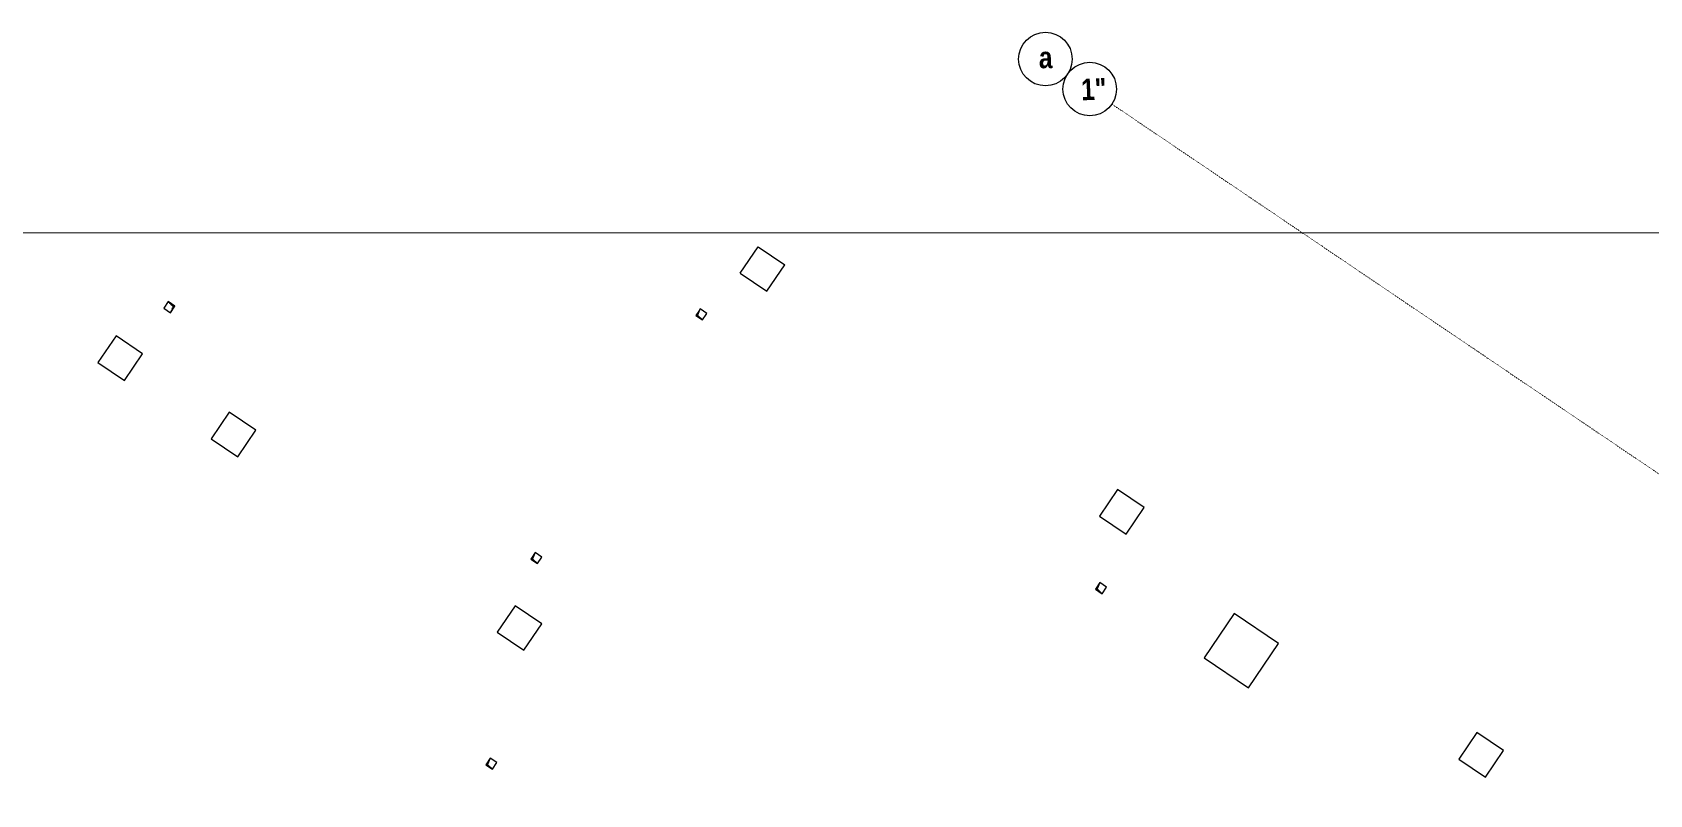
# Model space of a CAD drawing. Header units: millimetres. Extents: x -813692 to 807431, y 0 to 1813163.
# Drawn here: x -28907 to 1291, y 877884 to 892129 of the extents above; entities that cross this region are included whole.
import ezdxf

# ---------------------------------------------------------------- set-up
doc = ezdxf.new("R2010")
doc.units = ezdxf.units.MM
doc.linetypes.add('KRST_Пунктир__т0_0 п1_0_', pattern=[1, 0, -1])
doc.linetypes.add('KRST_Штрих__ш3_0 п3_0_', pattern=[6, 3, -3])
doc.layers.add('A-ANNO-DIMS', color=7, linetype='Continuous', lineweight=9)
doc.layers.add('АР_тонкая линия', color=252, linetype='Continuous', lineweight=5)
doc.styles.add('Arial Narrow_B', font='ARIALNB.TTF', dxfattribs={"height": 1250})
doc.styles.add('GOST 2.304', font='')
doc.styles.get('GOST 2.304').set_extended_font_data('GOST Common')
doc.dimstyles.new('М-200', dxfattribs={"dimtxt": 400, "dimasz": 160, "dimexe": 200, "dimexo": 400, "dimgap": 50, "dimtad": 1, "dimdec": 0, "dimzin": 0, "dimdsep": 46, "dimtxsty": 'GOST 2.304', "dimblk": 'ARCHTICK', "dimcen": 180, "dimdle": 200, "dimadec": 0, "dimazin": 0, "dimtfac": 1, "dimtdec": 0, "dimtmove": 1, "dimatfit": 0, "dimfxl": 1, "dimtolj": 1, "dimtzin": 0, "dimarcsym": 0})

# ---------------------------------------------------------------- blocks, each defined once
blk = doc.blocks.new('_ArchTick')
at = {"color": 0, "linetype": 'ByBlock', "const_width": 0.15}
blk.add_lwpolyline([(-0.5, -0.5), (0.5, 0.5)], dxfattribs=at)
blk = doc.blocks.new('*D48')
at = {"layer": 'A-ANNO-DIMS', "color": 0, "lineweight": -2, "transparency": 16777216}
blk.add_arc((-165704, -113309), 106494, 316.66666, 321.33333, dxfattribs=at)
at = {"layer": 'Defpoints', "color": 0, "lineweight": 30, "transparency": 16777216}
for p in [(-165704, -113309), (-165704, -113309), (-81461, -180720), (-86287, -184260), (-87224, -187351)]:
    blk.add_point(p, dxfattribs=at)
at = {"layer": 'A-ANNO-DIMS', "color": 0, "lineweight": -2, "transparency": 16777216, "xscale": 160, "yscale": 160, "zscale": 160}
for p, rotation in [((-82554, -179846), 51.33333154678699), ((-88243, -186390), 226.6666649920691)]:
    blk.add_blockref('_ArchTick', p, dxfattribs=dict(at, rotation=rotation))
at = {"layer": 'A-ANNO-DIMS', "color": 0, "transparency": 16777216, "insert": (-85550, -182985), "char_height": 400, "attachment_point": 5, "rotation": 49, "style": 'GOST 2.304'}
blk.add_mtext('\\A1;4,7%%D', dxfattribs=at)
blk = doc.blocks.new('*D49')
at = {"layer": 'A-ANNO-DIMS', "color": 0, "lineweight": -2, "transparency": 16777216}
blk.add_arc((-165704, -113309), 106487, 321.33333, 326, dxfattribs=at)
at = {"layer": 'Defpoints', "color": 0, "lineweight": 30, "transparency": 16777216}
for p in [(-165704, -113309), (-165704, -113309), (-75741, -173990), (-80784, -177559), (-81461, -180720)]:
    blk.add_point(p, dxfattribs=at)
at = {"layer": 'A-ANNO-DIMS', "color": 0, "lineweight": -2, "transparency": 16777216, "xscale": 160, "yscale": 160, "zscale": 160}
for p, rotation in [((-77422, -172856), 55.99999895826774), ((-82560, -179841), 231.333331546787)]:
    blk.add_blockref('_ArchTick', p, dxfattribs=dict(at, rotation=rotation))
at = {"layer": 'A-ANNO-DIMS', "color": 0, "transparency": 16777216, "insert": (-80153, -176229), "char_height": 400, "attachment_point": 5, "rotation": 53.6667, "style": 'GOST 2.304'}
blk.add_mtext('\\A1;4,7%%D', dxfattribs=at)
blk = doc.blocks.new('Оси200')
at = {"layer": 'A-ANNO-DIMS'}
for base, line1, line2, picture, middle in [((-86287.4, -184260.3), ((-165703.8, -113309.3), (-81460.6, -180720.4)), ((-165703.8, -113309.3), (-87224.4, -187350.8)), '*D48', (-85550.5, -182985.5)), ((-80784.1, -177559.5), ((-165703.8, -113309.3), (-75741.3, -173989.8)), ((-165703.8, -113309.3), (-81460.6, -180720.4)), '*D49', (-80153.4, -176229))]:
    dim = blk.add_angular_dim_2l(base=base, line1=line1, line2=line2, text='4,7%%D', dimstyle='М-200', dxfattribs=at)
    dim.commit()
    dim.dimension.update_dxf_attribs({"geometry": picture, "text_midpoint": middle})

msp = doc.modelspace()

# ---------------------------------------------------------------- hatches: boundary and pattern name
at = {"layer": 'АР_тонкая линия'}
msp.add_hatch(color=256, dxfattribs=at).paths.add_polyline_path([(-26245.8, 887012.3), (-26370.1, 887096.4), (-26280.5, 887005.6), (-26329.9, 886888.1)], flags=0)

# ---------------------------------------------------------------- linework, layer by layer
at = {"layer": 'АР_тонкая линия', "linetype": 'KRST_Пунктир__т0_0 п1_0_'}
msp.add_line((-8748.8, 890788.6), (14265.4, 875215.1), dxfattribs=at)
at = {"layer": 'АР_тонкая линия'}
for p, q in [((-145034.3, 888370.4), (3541.9, 888386.5)), ((-15687.6, 887626.7), (-15351.3, 888123.6)), ((-15351.3, 888123.6), (-14854.4, 887787.3)), ((-15687.6, 887626.7), (-15190.7, 887290.4)), ((-15190.7, 887290.4), (-14854.4, 887787.3)), ((-26370.1, 887096.4), (-26454.1, 886972.2)), ((-26454.1, 886972.2), (-26329.9, 886888.1)), ((-26245.8, 887012.3), (-26370.1, 887096.4)), ((-26329.9, 886888.1), (-26245.8, 887012.3)), ((-16452.5, 886938.9), (-16520.7, 886838.1)), ((-16452.5, 886938.9), (-16520.7, 886838.1)), ((-16447.8, 886935.7), (-16486, 886844.8)), ((-16486, 886844.8), (-16447.8, 886935.7)), ((-16436.6, 886962.3), (-16452.5, 886938.9)), ((-16436.6, 886962.3), (-16452.5, 886938.9)), ((-16436.6, 886962.3), (-16447.8, 886935.7)), ((-16447.8, 886935.7), (-16436.6, 886962.3)), ((-16312.4, 886878.2), (-16436.6, 886962.3)), ((-16312.4, 886878.2), (-16436.6, 886962.3)), ((-16520.7, 886838.1), (-16396.5, 886754)), ((-16520.7, 886838.1), (-16396.5, 886754)), ((-16486, 886844.8), (-16396.5, 886754)), ((-16396.5, 886754), (-16486, 886844.8)), ((-16396.5, 886754), (-16328.2, 886854.8)), ((-16396.5, 886754), (-16328.2, 886854.8)), ((-16328.2, 886854.8), (-16312.4, 886878.2)), ((-16328.2, 886854.8), (-16312.4, 886878.2)), ((-27344.6, 886459.1), (-27680.9, 885962.2)), ((-26847.7, 886122.8), (-27344.6, 886459.1)), ((-27184, 885625.9), (-26847.7, 886122.8)), ((-27680.9, 885962.2), (-27184, 885625.9)), ((-25232.7, 885030), (-25569, 884533.1)), ((-24735.8, 884693.7), (-25232.7, 885030)), ((-25569, 884533.1), (-25072.1, 884196.8)), ((-25072.1, 884196.8), (-24735.8, 884693.7)), ((-8642.9, 883584.1), (-8979.2, 883087.2)), ((-8146, 883247.8), (-8642.9, 883584.1)), ((-8979.2, 883087.2), (-8482.3, 882750.9)), ((-8482.3, 882750.9), (-8146, 883247.8)), ((-19517.9, 882408.9), (-19602, 882284.6)), ((-19517.9, 882408.9), (-19602, 882284.6)), ((-19517.9, 882408.9), (-19567.2, 882291.3)), ((-19567.2, 882291.3), (-19517.9, 882408.9)), ((-19393.7, 882324.8), (-19517.9, 882408.9)), ((-19393.7, 882324.8), (-19517.9, 882408.9)), ((-19602, 882284.6), (-19477.7, 882200.6)), ((-19602, 882284.6), (-19477.7, 882200.6)), ((-19567.2, 882291.3), (-19477.7, 882200.6)), ((-19477.7, 882200.6), (-19567.2, 882291.3)), ((-19477.7, 882200.6), (-19393.7, 882324.8)), ((-19477.7, 882200.6), (-19393.7, 882324.8)), ((-8973.9, 881845.9), (-9058, 881721.7)), ((-8973.9, 881845.9), (-9058, 881721.7)), ((-8973.9, 881845.9), (-9023.2, 881728.4)), ((-9023.2, 881728.4), (-8973.9, 881845.9)), ((-8849.7, 881761.9), (-8973.9, 881845.9)), ((-8849.7, 881761.9), (-8973.9, 881845.9)), ((-9058, 881721.7), (-8933.7, 881637.7)), ((-9058, 881721.7), (-8933.7, 881637.7)), ((-9023.2, 881728.4), (-8933.7, 881637.7)), ((-8933.7, 881637.7), (-9023.2, 881728.4)), ((-8933.7, 881637.7), (-8849.7, 881761.9)), ((-8933.7, 881637.7), (-8849.7, 881761.9)), ((-19890.9, 881415.2), (-20227.1, 880918.3)), ((-19393.9, 881078.9), (-19890.9, 881415.2)), ((-6467.8, 881267), (-7028.3, 880438.8)), ((-5639.6, 880706.6), (-6467.8, 881267)), ((-20227.1, 880918.3), (-19730.2, 880582)), ((-19730.2, 880582), (-19393.9, 881078.9)), ((-6200.1, 879878.4), (-5639.6, 880706.6)), ((-7028.3, 880438.8), (-6200.1, 879878.4)), ((-1934.5, 879044.6), (-2270.8, 878547.6)), ((-1437.6, 878708.3), (-1934.5, 879044.6)), ((-20357.6, 878566.3), (-20441.7, 878442.1)), ((-20357.6, 878566.3), (-20441.7, 878442.1)), ((-20357.6, 878566.3), (-20407, 878448.8)), ((-20407, 878448.8), (-20357.6, 878566.3)), ((-20233.4, 878482.3), (-20357.6, 878566.3)), ((-20233.4, 878482.3), (-20357.6, 878566.3)), ((-20317.5, 878358.1), (-20233.4, 878482.3)), ((-20317.5, 878358.1), (-20233.4, 878482.3)), ((-2270.8, 878547.6), (-1773.9, 878211.4)), ((-1773.9, 878211.4), (-1437.6, 878708.3)), ((-20441.7, 878442.1), (-20317.5, 878358.1)), ((-20441.7, 878442.1), (-20317.5, 878358.1)), ((-20407, 878448.8), (-20317.5, 878358.1)), ((-20317.5, 878358.1), (-20407, 878448.8))]:
    msp.add_line(p, q, dxfattribs=at)
at = {"layer": 'АР_тонкая линия', "linetype": 'KRST_Штрих__ш3_0 п3_0_'}
for p, q in [((-26370.1, 887096.4), (-26280.5, 887005.6)), ((-26245.8, 887012.3), (-26370.1, 887096.4)), ((-26329.9, 886888.1), (-26245.8, 887012.3)), ((-26280.5, 887005.6), (-26329.9, 886888.1))]:
    msp.add_line(p, q, dxfattribs=at)
at = {"layer": 'АР_тонкая линия'}
for centre in [(-9991.1, 891629.3), (-9162.9, 891068.8)]:
    msp.add_circle(centre, 500, dxfattribs=at)

# ---------------------------------------------------------------- block references
at = {"layer": 'A-ANNO-DIMS', "color": 18, "lineweight": 0, "true_color": 0x000000}
msp.add_blockref('Оси200', (166995, 997181.2), dxfattribs=at)

# ---------------------------------------------------------------- texts
at = {"layer": 'АР_тонкая линия', "style": 'Arial Narrow_B'}
for s, rotation, p in [('а', 0.59957, (-10111.5, 891457.4)), ('1"', 2.47868, (-9315.4, 890857.2))]:
    msp.add_text(s, height=400, rotation=rotation, dxfattribs=at).set_placement(p)

doc.saveas('drawing.dxf')
